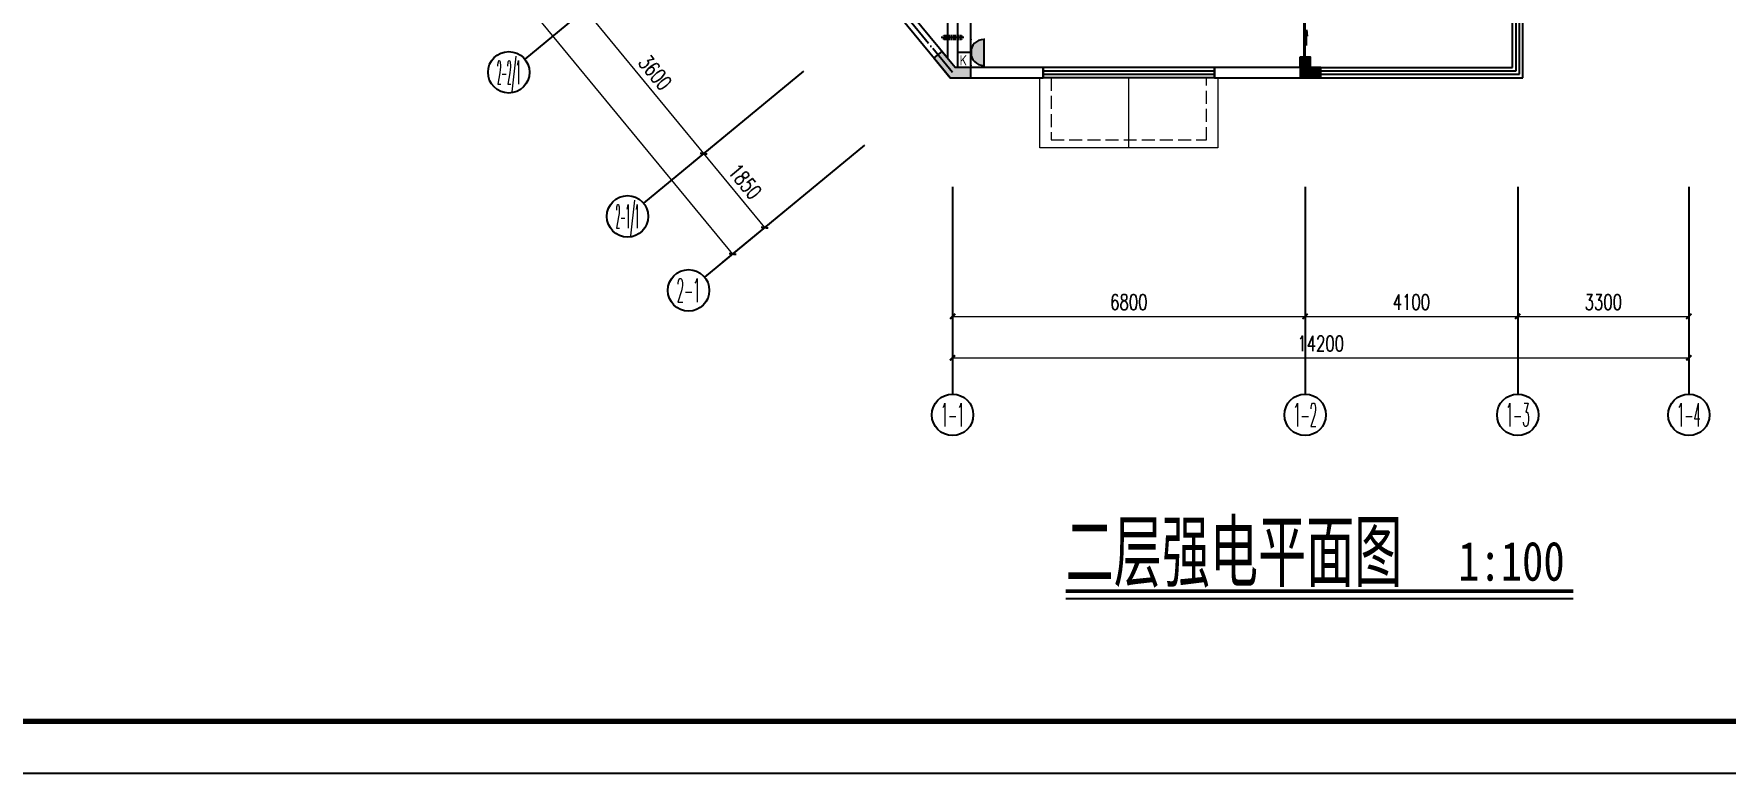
# Model space of a CAD drawing. Extents: x -7085 to 604621, y -1107727 to 606871.
# Drawn here: x 100854 to 133473, y 446048 to 460304 of the extents above; entities that cross this region are included whole.
import ezdxf
from ezdxf.enums import TextEntityAlignment as Align

# ---------------------------------------------------------------- set-up
doc = ezdxf.new("R2010")
doc.units = 0
doc.header["$LTSCALE"] = 1000
doc.header["$MEASUREMENT"] = 0
for name, pattern in [('ACAD_ISO04W100', [30, 24, -3, 0, -3]), ('DASH', [0.35, 0.25, -0.1]), ('DOTE', [2.42, 2, -0.2, 0.02, -0.2])]:
    doc.linetypes.add(name, pattern=pattern)
for name, color, linetype in [('A-DOOR', 141, 'Continuous'), ('A-DOTE', 8, 'DOTE'), ('A-FLOR-OTHER2-ON', 83, 'Continuous'), ('A-WALL-BRIC', 41, 'Continuous'), ('A-WALL-SURF', 253, 'Continuous'), ('AXIS', 3, 'Continuous'), ('AXIS_TEXT', 7, 'Continuous'), ('CURTWALL', 4, 'Continuous'), ('EQUIP-插座', 3, 'Continuous'), ('G_COL_墙柱_', 4, 'Continuous'), ('PUB_DIM', 3, 'Continuous'), ('TEL_SYMB', 3, 'Continuous'), ('TEL_TITLE', 7, 'Continuous'), ('WALL-PARAPET', 6, 'Continuous'), ('WIRE-插座', 5, 'Continuous')]:
    doc.layers.add(name, color=color, linetype=linetype)
doc.layers.add('建筑底图', color=8, linetype='Continuous', lineweight=5)
doc.styles.add('-宋体', font='', dxfattribs={"width": 0.6})
doc.styles.add('-新宋体', font='', dxfattribs={"width": 0.8})
doc.styles.add('_TCH_AXIS', font='COMPLEX', dxfattribs={"bigfont": 'GBCBIG'})
doc.styles.add('_TCH_DIM_T3', font='SIMPLEX', dxfattribs={"width": 0.705882, "bigfont": 'GBCBIG'})
doc.styles.add('_TEL_ATTDEF', font='GBENOR', dxfattribs={"width": 0.8, "height": 3, "bigfont": 'GBCBIG'})
doc.styles.add('_TEL_DIM', font='SIMPLEX', dxfattribs={"width": 0.8, "height": 3.5, "bigfont": 'HZTXT'})
doc.styles.add('COMPLEX', font='COMPLEX')
doc.styles.get('-宋体').set_extended_font_data('SimSun')
doc.styles.get('-新宋体').set_extended_font_data('NSimSun')
doc.dimstyles.new('_TCH_ARCH&&100', dxfattribs={"dimtxt": 297.5, "dimasz": 100, "dimexe": 250, "dimexo": 300, "dimgap": 126.25, "dimtad": 1, "dimdec": 0, "dimzin": 0, "dimdsep": 46, "dimtxsty": '_TCH_DIM_T3', "dimblk": 'ARCHTICK', "dimcen": 0.09, "dimclrt": 7, "dimazin": 2, "dimtfac": 1, "dimtdec": 0, "dimtix": 1, "dimtmove": 2, "dimatfit": 3, "dimfxl": 0, "dimtolj": 1, "dimtzin": 0, "dimarcsym": 0})

# ---------------------------------------------------------------- blocks, each defined once
blk = doc.blocks.new('COL')
at = {"layer": 'A-WALL-SURF'}
for points in [[(-14, -141), (-168, -268), (-295, -114), (14, 141), (268, -168), (114, -295)], [(1903, -2150), (1712, -1918), (1558, -2046), (1808, -2350), (2203, -2350), (2203, -2150)], [(6162, -2350), (6162, -2550), (6362, -2550), (6362, -2150), (5962, -2150), (5962, -2350)], [(1739, -3679), (1784, -3383), (1586, -3353), (1527, -3738), (1775, -4038), (1929, -3911)], [(-4769, -3804), (-5078, -4059), (-4823, -4367), (-4669, -4240), (-4796, -4086), (-4642, -3959)], [(-2442, -6940), (-2288, -6813), (-2161, -6967), (-2315, -7094), (-2188, -7249), (-2342, -7376), (-2596, -7067)], [(4162, -8937), (4362, -8937), (4362, -9837), (4162, -9837)], [(-279, -9563), (-124, -9436), (-252, -9282), (-406, -9409), (-533, -9254), (-688, -9382), (-433, -9690)], [(6362, -10950), (6362, -10750), (6162, -10750), (6162, -11150), (6562, -11150), (6562, -10950)], [(13162, -11150), (13362, -11150), (13362, -10950), (12762, -10950), (12762, -11150), (12962, -11150), (12962, -11350), (13162, -11350)], [(20562, -10950), (20362, -10950), (20362, -11350), (20562, -11350)], [(1757, -12032), (1912, -11904), (1784, -11750), (1630, -11877), (1503, -11723), (1349, -11850), (1603, -12159)], [(17262, -15450), (17262, -15250), (17062, -15250), (17062, -15650), (17462, -15650), (17462, -15450)], [(20562, -15250), (20362, -15250), (20362, -15650), (20562, -15650)], [(6054, -17241), (5900, -17368), (6215, -17750), (6615, -17750), (6615, -17550), (6309, -17550)], [(12962, -17350), (12962, -17750), (13362, -17750), (13362, -17550), (13162, -17550), (13162, -17350)]]:
    blk.add_hatch(color=0, dxfattribs=at).paths.add_polyline_path(points)
at = {"layer": 'G_COL_墙柱_', "color": 0}
for points in [[(-14, -141), (-168, -268), (-295, -114), (14, 141), (268, -168), (114, -295), (-14, -141)], [(1739, -3679), (1784, -3383), (1586, -3353), (1527, -3738), (1775, -4038), (1929, -3911), (1739, -3679)]]:
    blk.add_lwpolyline(points, dxfattribs=at)
at = {"layer": 'G_COL_墙柱_', "color": 0, "extrusion": (0, 0, -1)}
blk.add_lwpolyline([(-1903, -2150), (-1712, -1918), (-1558, -2046), (-1808, -2350), (-2203, -2350), (-2203, -2150)], close=True, dxfattribs=at)
at = {"layer": 'G_COL_墙柱_', "color": 0}
for points in [[(6162, -2350), (6162, -2550), (6362, -2550), (6362, -2150), (5962, -2150), (5962, -2350)], [(-4769, -3804), (-5078, -4059), (-4823, -4367), (-4669, -4240), (-4796, -4086), (-4642, -3959)], [(-2442, -6940), (-2288, -6813), (-2161, -6967), (-2315, -7094), (-2188, -7249), (-2342, -7376), (-2596, -7067), (-2442, -6940)], [(4162, -8937), (4362, -8937), (4362, -9837), (4162, -9837)], [(-279, -9563), (-124, -9436), (-252, -9282), (-406, -9409), (-533, -9254), (-688, -9382), (-433, -9690), (-279, -9563)], [(6362, -10950), (6362, -10750), (6162, -10750), (6162, -11150), (6562, -11150), (6562, -10950)], [(13162, -11150), (13362, -11150), (13362, -10950), (12762, -10950), (12762, -11150), (12962, -11150), (12962, -11350), (13162, -11350)], [(20562, -10950), (20362, -10950), (20362, -11350), (20562, -11350)], [(1757, -12032), (1912, -11904), (1784, -11750), (1630, -11877), (1503, -11723), (1349, -11850), (1603, -12159), (1757, -12032)], [(17262, -15450), (17262, -15250), (17062, -15250), (17062, -15650), (17462, -15650), (17462, -15450)], [(20562, -15250), (20362, -15250), (20362, -15650), (20562, -15650)], [(6054, -17241), (5900, -17368), (6215, -17750), (6615, -17750), (6615, -17550), (6309, -17550)], [(12962, -17350), (12962, -17750), (13362, -17750), (13362, -17550), (13162, -17550), (13162, -17350)]]:
    blk.add_lwpolyline(points, close=True, dxfattribs=at)
blk = doc.blocks.new('A$C0CF77FE4')
at = {"layer": 'A-FLOR-OTHER2-ON', "color": 0, "linetype": 'ACAD_ISO04W100', "ltscale": 5}
blk.add_line((40, 440), (40, 0), dxfattribs=at)
at = {"layer": 'A-FLOR-OTHER2-ON', "color": 0, "linetype": 'DASH', "ltscale": 0.1}
blk.add_lwpolyline([(0, 390), (80, 390), (80, 50), (0, 50)], close=True, dxfattribs=at)
blk = doc.blocks.new('_AXISO')
blk.add_circle((0, 0), 0.5)
at = {"layer": 'AXIS_TEXT', "style": 'COMPLEX', "width": 1.041667}
blk.add_attdef('A', text='', height=0.56, dxfattribs=at).set_placement((-0.25, -0.28), (0.25, -0.28), align=Align.FIT)
blk = doc.blocks.new('$WINLIB2D$00000001')
at = {"color": 0}
for points in [[(-0.5, 0.5), (-0.5, -0.5)], [(-0.5, 0.5), (0.5, 0.5)], [(0.5, -0.5), (0.5, 0.5)], [(0.5, 0.1667), (-0.5, 0.1667)], [(0.5, -0.1667), (-0.5, -0.1667)], [(-0.5, -0.5), (0.5, -0.5)]]:
    blk.add_lwpolyline(points, dxfattribs=at)
blk = doc.blocks.new('$DorLib2D$00000131')
at = {"color": 0, "linetype": 'Continuous'}
for p, q in [((-0.5, 0.125), (-0.5, 0)), ((0.019, 0.125), (-0.5, 0.125)), ((-0.5, 0), (0.019, 0)), ((-0.024, 0), (0.5, 0)), ((-0.024, -0.125), (-0.024, 0)), ((0.019, 0), (0.019, 0.125)), ((0.15, 0.125), (0.232, 0.197)), ((0.35, 0.125), (0.15, 0.125)), ((0.232, 0.197), (0.232, 0.125)), ((0.5, 0), (0.5, -0.125)), ((-0.35, -0.125), (-0.15, -0.125)), ((-0.232, -0.197), (-0.232, -0.125)), ((-0.15, -0.125), (-0.232, -0.197)), ((0.5, -0.125), (-0.024, -0.125))]:
    blk.add_line(p, q, dxfattribs=at)
blk = doc.blocks.new('_ArchTick')
at = {"color": 0, "linetype": 'ByBlock', "const_width": 0.4}
blk.add_lwpolyline([(-0.5, -0.5), (0.5, 0.5)], dxfattribs=at)
blk = doc.blocks.new('*D1638')
at = {"layer": 'Defpoints', "color": 0}
for p in [(116867, 457357), (123667, 457357), (123667, 454857)]:
    blk.add_point(p, dxfattribs=at)
at = {"layer": 'PUB_DIM', "color": 0, "lineweight": -2}
for p, q in [((116867, 457057), (116867, 454607)), ((123667, 457057), (123667, 454607)), ((116867, 454857), (123667, 454857))]:
    blk.add_line(p, q, dxfattribs=at)
at = {"layer": 'PUB_DIM', "color": 0, "lineweight": -2, "xscale": 100, "yscale": 100, "zscale": 100, "rotation": 180}
blk.add_blockref('_ArchTick', (116867, 454857), dxfattribs=at)
at = {"layer": 'PUB_DIM', "color": 0, "lineweight": -2, "xscale": 100, "yscale": 100, "zscale": 100}
blk.add_blockref('_ArchTick', (123667, 454857), dxfattribs=at)
at = {"layer": 'PUB_DIM', "color": 7, "insert": (120267, 455132), "char_height": 297.5, "attachment_point": 5, "style": '_TCH_DIM_T3'}
blk.add_mtext('\\A1;6800', dxfattribs=at)
blk = doc.blocks.new('*D1639')
at = {"layer": 'Defpoints', "color": 0}
for p in [(123667, 457357), (127767, 457357), (127767, 454857)]:
    blk.add_point(p, dxfattribs=at)
at = {"layer": 'PUB_DIM', "color": 0, "lineweight": -2}
for p, q in [((123667, 457057), (123667, 454607)), ((127767, 457057), (127767, 454607)), ((123667, 454857), (127767, 454857))]:
    blk.add_line(p, q, dxfattribs=at)
at = {"layer": 'PUB_DIM', "color": 0, "lineweight": -2, "xscale": 100, "yscale": 100, "zscale": 100, "rotation": 180}
blk.add_blockref('_ArchTick', (123667, 454857), dxfattribs=at)
at = {"layer": 'PUB_DIM', "color": 0, "lineweight": -2, "xscale": 100, "yscale": 100, "zscale": 100}
blk.add_blockref('_ArchTick', (127767, 454857), dxfattribs=at)
at = {"layer": 'PUB_DIM', "color": 7, "insert": (125717, 455132), "char_height": 297.5, "attachment_point": 5, "style": '_TCH_DIM_T3'}
blk.add_mtext('\\A1;4100', dxfattribs=at)
blk = doc.blocks.new('*D1640')
at = {"layer": 'Defpoints', "color": 0}
for p in [(127767, 457357), (131067, 457357), (131067, 454857)]:
    blk.add_point(p, dxfattribs=at)
at = {"layer": 'PUB_DIM', "color": 0, "lineweight": -2}
for p, q in [((127767, 457057), (127767, 454607)), ((131067, 457057), (131067, 454607)), ((127767, 454857), (131067, 454857))]:
    blk.add_line(p, q, dxfattribs=at)
at = {"layer": 'PUB_DIM', "color": 0, "lineweight": -2, "xscale": 100, "yscale": 100, "zscale": 100, "rotation": 180}
blk.add_blockref('_ArchTick', (127767, 454857), dxfattribs=at)
at = {"layer": 'PUB_DIM', "color": 0, "lineweight": -2, "xscale": 100, "yscale": 100, "zscale": 100}
blk.add_blockref('_ArchTick', (131067, 454857), dxfattribs=at)
at = {"layer": 'PUB_DIM', "color": 7, "insert": (129417, 455132), "char_height": 297.5, "attachment_point": 5, "style": '_TCH_DIM_T3'}
blk.add_mtext('\\A1;3300', dxfattribs=at)
blk = doc.blocks.new('*D1641')
at = {"layer": 'Defpoints', "color": 0}
for p in [(116867, 457357), (131067, 457357), (131067, 454057)]:
    blk.add_point(p, dxfattribs=at)
at = {"layer": 'PUB_DIM', "color": 0, "lineweight": -2}
for p, q in [((116867, 457057), (116867, 453807)), ((131067, 457057), (131067, 453807)), ((116867, 454057), (131067, 454057))]:
    blk.add_line(p, q, dxfattribs=at)
at = {"layer": 'PUB_DIM', "color": 0, "lineweight": -2, "xscale": 100, "yscale": 100, "zscale": 100, "rotation": 180}
blk.add_blockref('_ArchTick', (116867, 454057), dxfattribs=at)
at = {"layer": 'PUB_DIM', "color": 0, "lineweight": -2, "xscale": 100, "yscale": 100, "zscale": 100}
blk.add_blockref('_ArchTick', (131067, 454057), dxfattribs=at)
at = {"layer": 'PUB_DIM', "color": 7, "insert": (123967, 454332), "char_height": 297.5, "attachment_point": 5, "style": '_TCH_DIM_T3'}
blk.add_mtext('\\A1;14200', dxfattribs=at)
blk = doc.blocks.new('*D1659')
at = {"layer": 'Defpoints', "color": 0}
for p in [(111702, 462362), (113993, 459585), (112065, 457994)]:
    blk.add_point(p, dxfattribs=at)
at = {"layer": 'PUB_DIM', "color": 0, "lineweight": -2}
for p, q in [((111471, 462171), (109581, 460612)), ((109774, 460771), (112065, 457994)), ((113762, 459394), (111872, 457835))]:
    blk.add_line(p, q, dxfattribs=at)
at = {"layer": 'PUB_DIM', "color": 0, "lineweight": -2, "xscale": 100, "yscale": 100, "zscale": 100}
for p, rotation in [((109774, 460771), 129.5164780570859), ((112065, 457994), 309.5164780570859)]:
    blk.add_blockref('_ArchTick', p, dxfattribs=dict(at, rotation=rotation))
at = {"layer": 'PUB_DIM', "color": 7, "insert": (111131, 459557), "char_height": 297.5, "attachment_point": 5, "rotation": 309.5165, "style": '_TCH_DIM_T3'}
blk.add_mtext('\\A1;3600', dxfattribs=at)
blk = doc.blocks.new('*D1660')
at = {"layer": 'Defpoints', "color": 0}
for p in [(113993, 459585), (115170, 458157), (113242, 456567)]:
    blk.add_point(p, dxfattribs=at)
at = {"layer": 'PUB_DIM', "color": 0, "lineweight": -2}
for p, q in [((113762, 459394), (111872, 457835)), ((112065, 457994), (113242, 456567)), ((114939, 457967), (113049, 456408))]:
    blk.add_line(p, q, dxfattribs=at)
at = {"layer": 'PUB_DIM', "color": 0, "lineweight": -2, "xscale": 100, "yscale": 100, "zscale": 100}
for p, rotation in [((112065, 457994), 129.5164780570852), ((113242, 456567), 309.5164780570852)]:
    blk.add_blockref('_ArchTick', p, dxfattribs=dict(at, rotation=rotation))
at = {"layer": 'PUB_DIM', "color": 7, "insert": (112865, 457455), "char_height": 297.5, "attachment_point": 5, "rotation": 309.5165, "style": '_TCH_DIM_T3'}
blk.add_mtext('\\A1;1850', dxfattribs=at)
blk = doc.blocks.new('*D1661')
at = {"layer": 'Defpoints', "color": 0}
for p in [(103971, 471735), (115170, 458157), (112625, 456058)]:
    blk.add_point(p, dxfattribs=at)
at = {"layer": 'PUB_DIM', "color": 0, "lineweight": -2}
for p, q in [((103740, 471544), (101233, 469476)), ((101426, 469635), (112625, 456058)), ((114939, 457967), (112432, 455899))]:
    blk.add_line(p, q, dxfattribs=at)
at = {"layer": 'PUB_DIM', "color": 0, "lineweight": -2, "xscale": 100, "yscale": 100, "zscale": 100}
for p, rotation in [((101426, 469635), 129.5164780570852), ((112625, 456058), 309.5164780570851)]:
    blk.add_blockref('_ArchTick', p, dxfattribs=dict(at, rotation=rotation))
at = {"layer": 'PUB_DIM', "color": 7, "insert": (107237, 463021), "char_height": 297.5, "attachment_point": 5, "rotation": 309.5165, "style": '_TCH_DIM_T3'}
blk.add_mtext('\\A1;17600', dxfattribs=at)
blk = doc.blocks.new('$equip$00001764')
for p, q in [((-0.5, 1.05), (-0.5, 1)), ((-0.5, 1), (0.5, 1)), ((0.5, 1.05), (0.5, 1)), ((0.5, 0.5), (-0.5, 0.5)), ((0, 0.5), (0, 0))]:
    blk.add_line(p, q)
blk.add_arc((0, 1), 0.5, 180, 0)
for p in [(-0.5, 0.5), (0, 0), (0.5, 0.5)]:
    blk.add_point(p)
for points in [[(0.433, 0.75), (-0.433, 0.75), (0.5, 1), (-0.5, 1)], [(0.25, 0.567), (-0.25, 0.567), (0.433, 0.75), (-0.433, 0.75)], [(0, 0.5), (0, 0.5), (0.25, 0.567), (-0.25, 0.567)]]:
    blk.add_solid(points)
at = {"color": 7, "style": '_TEL_DIM'}
blk.add_attdef('$TEXT$', text='', height=0.4, dxfattribs=at).set_placement((0.303, 0.211), align=Align.MIDDLE_CENTER)
at = {"color": 7, "style": '_TEL_DIM', "flags": 1}
blk.add_attdef('A', text='', height=0.00002, dxfattribs=at).set_placement((0, 0), align=Align.MIDDLE_CENTER)
blk = doc.blocks.new('WC')
at = {"color": 8}
for points in [[(121984.5, 459457.3), (121984.5, 458107.3), (118550.5, 458107.3), (118550.5, 459457.3)], [(120267.5, 458107.3), (120267.5, 459457.3)]]:
    blk.add_lwpolyline(points, dxfattribs=at)
at = {"color": 8, "linetype": 'DASH'}
blk.add_lwpolyline([(118767.5, 459457.3), (118767.5, 458257.3), (121767.5, 458257.3), (121767.5, 459457.3)], dxfattribs=at)
at = {"layer": 'A-DOTE', "color": 8, "ltscale": 0.3}
blk.add_lwpolyline([(116867.5, 459557.3), (105032.3, 473906.1)], dxfattribs=at)
at = {"layer": 'A-WALL-BRIC', "color": 8}
for p, q in [((116767.5, 462057.3), (116767.5, 459835.7)), ((116967.5, 459657.3), (116967.5, 462057.3)), ((116820.3, 459457.3), (115613.2, 460920.8)), ((116767.5, 459835.7), (115767.5, 461048.1)), ((118617.5, 459657.3), (116967.5, 459657.3)), ((118617.5, 459457.3), (118617.5, 459657.3)), ((123567.5, 459657.3), (121917.5, 459657.3)), ((121917.5, 459657.3), (121917.5, 459457.3)), ((123767.5, 459857.3), (123567.5, 459857.3)), ((123567.5, 459857.3), (123567.5, 459657.3)), ((123767.5, 459657.3), (123767.5, 459857.3)), ((123967.5, 459657.3), (123767.5, 459657.3)), ((123967.5, 459457.3), (123967.5, 459657.3)), ((116820.3, 459457.3), (118617.5, 459457.3)), ((121917.5, 459457.3), (123667.5, 459457.3)), ((123967.5, 459457.3), (123667.5, 459457.3))]:
    blk.add_line(p, q, dxfattribs=at)
at = {"layer": 'AXIS', "color": 8}
for p, q in [((111702.5, 462361.8), (108616.7, 459816.6)), ((113993.2, 459584.6), (110907.4, 457039.4)), ((115170.3, 458157.4), (112084.5, 455612.2)), ((116867.5, 457357.3), (116867.5, 453357.3)), ((123667.5, 457357.3), (123667.5, 453357.3)), ((127767.5, 457357.3), (127767.5, 453357.3)), ((131067.5, 457357.3), (131067.5, 453357.3))]:
    blk.add_line(p, q, dxfattribs=at)
at = {"layer": 'CURTWALL', "color": 8}
for p, q in [((127667.5, 459657.3), (127667.5, 461557.3)), ((127734.2, 459590.6), (127734.2, 461557.3)), ((127800.8, 459524), (127800.8, 461557.3)), ((127867.5, 459457.3), (127867.5, 461557.3)), ((123967.5, 459657.3), (127667.5, 459657.3)), ((123967.5, 459590.6), (127734.2, 459590.6)), ((123967.5, 459524), (127800.8, 459524)), ((123967.5, 459457.3), (127867.5, 459457.3))]:
    blk.add_line(p, q, dxfattribs=at)
at = {"layer": 'A-DOOR', "color": 8, "yscale": 200, "zscale": 200}
for name, p, xscale, rotation in [('$DorLib2D$00000131', (123667.5, 460607.3), 1500, 90), ('$WINLIB2D$00000001', (120267.5, 459557.3), 3300, 180)]:
    blk.add_blockref(name, p, dxfattribs=dict(at, xscale=xscale, rotation=rotation))
at = {"layer": 'A-FLOR-OTHER2-ON', "color": 8, "linetype": 'DASH', "rotation": 270}
blk.add_blockref('A$C0CF77FE4', (116647.5, 460274.3), dxfattribs=at)
at = {"layer": 'AXIS', "color": 8}
ref = blk.add_blockref('_AXISO', (108308.1, 459562.1), dxfattribs=dict(at, xscale=800, yscale=800, zscale=800))
ref.add_attrib('A', '2-2/1', dxfattribs={"layer": 'AXIS_TEXT', "color": 8, "height": 452.55, "style": '_TCH_AXIS', "width": 0.216495}).set_placement((108081.9, 459335.8), (108534.4, 459335.8), align=Align.FIT)
ref = blk.add_blockref('_AXISO', (110598.8, 456784.9), dxfattribs=dict(at, xscale=800, yscale=800, zscale=800))
ref.add_attrib('A', '2-1/1', dxfattribs={"layer": 'AXIS_TEXT', "color": 8, "height": 452.55, "style": '_TCH_AXIS', "width": 0.228261}).set_placement((110372.5, 456558.6), (110825.1, 456558.6), align=Align.FIT)
ref = blk.add_blockref('_AXISO', (111776, 455357.7), dxfattribs=dict(at, xscale=800, yscale=800, zscale=800))
ref.add_attrib('A', '2-1', dxfattribs={"layer": 'AXIS_TEXT', "color": 8, "height": 452.55, "style": '_TCH_AXIS', "width": 0.381818}).set_placement((111549.7, 455131.4), (112002.2, 455131.4), align=Align.FIT)
ref = blk.add_blockref('_AXISO', (116867.5, 452957.3), dxfattribs=dict(at, xscale=800, yscale=800, zscale=800))
ref.add_attrib('A', '1-1', dxfattribs={"layer": 'AXIS_TEXT', "color": 8, "height": 452.55, "style": '_TCH_AXIS', "width": 0.42}).set_placement((116641.2, 452731), (117093.8, 452731), align=Align.FIT)
ref = blk.add_blockref('_AXISO', (123667.5, 452957.3), dxfattribs=dict(at, xscale=800, yscale=800, zscale=800))
ref.add_attrib('A', '1-2', dxfattribs={"layer": 'AXIS_TEXT', "color": 8, "height": 452.55, "style": '_TCH_AXIS', "width": 0.381818}).set_placement((123441.2, 452731), (123893.8, 452731), align=Align.FIT)
ref = blk.add_blockref('_AXISO', (127767.5, 452957.3), dxfattribs=dict(at, xscale=800, yscale=800, zscale=800))
ref.add_attrib('A', '1-3', dxfattribs={"layer": 'AXIS_TEXT', "color": 8, "height": 452.55, "style": '_TCH_AXIS', "width": 0.381818}).set_placement((127541.2, 452731), (127993.8, 452731), align=Align.FIT)
ref = blk.add_blockref('_AXISO', (131067.5, 452957.3), dxfattribs=dict(at, xscale=800, yscale=800, zscale=800))
ref.add_attrib('A', '1-4', dxfattribs={"layer": 'AXIS_TEXT', "color": 8, "height": 452.55, "style": '_TCH_AXIS', "width": 0.368421}).set_placement((130841.2, 452731), (131293.8, 452731), align=Align.FIT)
at = {"layer": 'WALL-PARAPET', "color": 8}
blk.add_blockref('COL', (110605.8, 477207), dxfattribs=at)
at = {"layer": 'PUB_DIM', "color": 8}
for p1, p2, distance, picture, middle in [((103971.4, 471734.8), (115170.3, 458157.4), -3300, '*D1661', (107237.3, 463021.3)), ((111702.5, 462361.8), (113993.2, 459584.6), -2500, '*D1659', (111131.4, 459557.4)), ((113993.2, 459584.6), (115170.3, 458157.4), -2500, '*D1660', (112865.3, 457455.3)), ((116867.5, 457357.3), (123667.5, 457357.3), -2500, '*D1638', (120267.5, 455132.3)), ((116867.5, 457357.3), (131067.5, 457357.3), -3300, '*D1641', (123967.5, 454332.3)), ((123667.5, 457357.3), (127767.5, 457357.3), -2500, '*D1639', (125717.5, 455132.3)), ((127767.5, 457357.3), (131067.5, 457357.3), -2500, '*D1640', (129417.5, 455132.3))]:
    dim = blk.add_aligned_dim(p1=p1, p2=p2, distance=distance, dimstyle='_TCH_ARCH&&100', dxfattribs=at)
    dim.commit()
    dim.dimension.update_dxf_attribs({"geometry": picture, "text_midpoint": middle})

msp = doc.modelspace()

# ---------------------------------------------------------------- linework, layer by layer
at = {"layer": 'TEL_SYMB', "const_width": 70}
msp.add_lwpolyline([(120755.2, 449557.1), (130542.1, 449557.1)], dxfattribs=at)
at = {"layer": 'TEL_SYMB'}
msp.add_lwpolyline([(120755.2, 449417.1), (130542.1, 449417.1)], dxfattribs=at)
at = {"layer": 'TEL_TITLE', "color": 4}
msp.add_lwpolyline([(93164.1, 446048), (152564.1, 446048), (152564.1, 488048), (93164.1, 488048)], close=True, dxfattribs=at)
at = {"layer": 'TEL_TITLE', "color": 4, "const_width": 100}
msp.add_lwpolyline([(95664.1, 447048), (151564.1, 447048), (151564.1, 487048), (95664.1, 487048)], close=True, dxfattribs=at)
at = {"layer": 'WIRE-插座', "const_width": 35}
msp.add_lwpolyline([(118923.2, 460195.2), (118923.2, 460717.5)], dxfattribs=at)

# ---------------------------------------------------------------- block references
at = {"layer": 'EQUIP-插座'}
ref = msp.add_blockref('$equip$00001764', (118673.2, 459945.2), dxfattribs=dict(at, xscale=500, yscale=500, zscale=500, rotation=270))
ref.add_attrib('$TEXT$', 'K', dxfattribs={"layer": '0', "color": 7, "height": 200, "style": '_TEL_ATTDEF'}).set_placement((118778.7, 459793.7), align=Align.MIDDLE_CENTER)
at = {"layer": '建筑底图'}
msp.add_blockref('WC', (1705.8, 0), dxfattribs=at)

# ---------------------------------------------------------------- texts
at = {"layer": 'TEL_SYMB', "color": 7}
for s, height, style, width, p in [('二层强电平面图', 1132.91, '-宋体', 0.6, (120755.2, 449759.6)), ('1:100', 755.27, '-新宋体', 0.8, (128323.6, 449759.6))]:
    msp.add_text(s, height=height, dxfattribs=dict(at, style=style, width=width)).set_placement(p)

doc.saveas('drawing.dxf')
